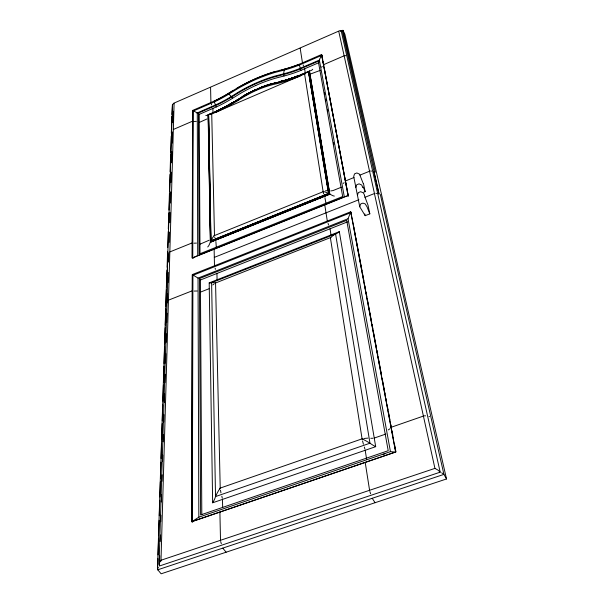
<?xml version="1.0" encoding="UTF-8"?>
<svg xmlns="http://www.w3.org/2000/svg" width="604" height="604" viewBox="0 0 604 604"><rect width="100%" height="100%" fill="white"/><g stroke="black" fill="none" stroke-linecap="round" stroke-linejoin="round"><path stroke-width="0.91" d="M354.035 228.101L350.72 211.77L192.344 274.563L191.604 521.773L395.748 452.019L353.725 227.285M192.344 274.563L191.725 521.622L395.597 451.958L350.72 211.77M192.759 257.772L193.137 111.091L192.668 110.419L192.185 258.036L348.04 195.598L321.615 54.496L299.169 64.281A68.01 30.54 -27.7 0 1 284.167 69.279L284.529 69.973L275.303 72.367A97.803 49.173 -29.5 0 0 256.224 79.29A97.848 49.203 -29.4 0 0 237.531 88.765L228.765 94.164A66.304 29.558 -30 0 1 214.473 101.842L193.137 111.091A9.823 4.258 44.4 0 1 194.48 111.43L197.282 112.903L197.719 255.605L194.367 257.161A11.838 8.871 -72.4 0 0 193.952 257.5M192.336 522.362L192.918 275.311L192.442 274.594M192.276 257.938L192.744 110.426M174.103 103.322L160.981 561.078L160.196 561.335L159.38 563.019L159.441 565.993L440.188 472.169L341.222 31.023L339.75 30.661L173.318 103.412L173.069 104.258M167.029 278.489L172.442 104.552L171.898 114.473M167.142 278.436L167.867 254.933M159.056 564.559L167.776 277.07M168.222 272.434L167.935 282.657M168.539 262.091L168.818 252.706M169.128 242.408L169.437 232.102M169.716 222.74L170.026 212.442M170.305 203.08L170.645 191.845M170.924 182.483L171.234 172.185M171.513 162.823L171.846 151.589M172.102 143.163L172.442 131.929M172.721 122.529L173.061 111.242M159.577 561.29L159.75 555.642M160.173 541.524L160.37 534.933M160.762 521.75L160.958 515.167M161.359 502L161.585 494.487M161.978 481.335L162.174 474.759M162.567 461.607L162.763 455.031M163.155 441.879L163.382 434.367M163.752 422.158L163.978 414.638M164.341 402.43L164.598 393.974M164.93 382.702L165.186 374.246M165.526 362.974L165.806 353.582M166.145 342.309L166.394 333.853M166.734 322.581L167.014 313.189M167.323 302.853L167.602 293.672M340.422 31.151L342.913 30.268L344.884 34.262L446.53 478.964L161.14 573.8L157.47 569.406L166.621 279.184M157.938 558.655L157.584 569.859L443.925 474.382L446.53 478.964M158.052 554.925L158.558 539.047M158.671 535.318L159.139 520.376M159.29 515.71L159.758 500.708M159.879 496.949L160.347 481.909M160.468 478.149L160.974 462.181M161.087 458.421L161.562 443.381M161.683 439.621L162.182 423.646M162.272 420.829L162.77 404.854M162.891 401.094L163.39 385.118M163.48 382.302L163.986 366.326M164.069 363.51L164.605 346.59M164.696 343.774L165.194 327.798M165.285 324.975L165.783 309.006M165.873 306.183L166.394 289.603M166.485 286.847L167.006 270.094M167.097 267.27L167.602 251.302M167.716 247.557L168.222 231.626M168.305 228.81L168.81 212.887M168.893 210.071L169.43 193.204M169.482 191.332L170.018 174.465M170.102 171.657L170.63 154.79M170.69 152.918L171.226 136.051M171.31 133.235L171.846 116.353M157.47 569.406L157.855 568.1A3.08 2.046 -59.4 0 1 158.301 567.428M198.829 517.205L390.448 451.641L348.032 218.746L349.739 214.443A11.816 7.807 -77 0 1 351.128 212.548L192.918 275.311A11.416 3.79 41.7 0 1 194.571 275.96L198.037 278.097L198.829 517.205L194.443 520.006A14.949 9.906 -61.8 0 0 192.842 521.728M348.342 196.353L321.539 54.571L321.894 55.289A10.162 7.022 -83.9 0 0 320.777 56.716L319.365 60.083L344.318 196.859L197.719 255.605M236.7 100.581A5.043 1.08 53.9 0 0 236.783 100.445L236.949 100.128A11.061 2.378 53.7 0 1 238.24 100.4L242.257 97.825A62.506 31.114 -29.4 0 1 256.028 90.502L258.587 89.392A62.484 31.091 -29.4 0 1 272.691 84.681L279.259 83.088A97.833 43.73 -27.7 0 0 297.568 77.063L300.203 76.036A10.51 1.963 68.9 0 1 300.566 74.881L311.566 70.283A9.611 6.735 -84.1 0 0 312.729 69.271M362.181 439.357L362.649 438.723M334.337 196.096A11.355 5.277 40.9 0 1 332.683 195.613L328.327 193.348A22.869 10.351 40.5 0 0 323.593 191.528L214.08 235.726A22.333 16.467 -73.9 0 0 211.038 240.588L208.961 245.345A11.046 8.313 -74.1 0 1 207.716 246.968M160.196 561.335L160.943 560.263L434.925 468.379L438.142 470.191L440.188 472.169M335.575 233.907A26.614 17.712 -75.3 0 0 330.833 237.463L215.56 282.997L220.218 488.077L219.758 488.757A32.367 21.223 -63.8 0 0 215.522 496.564L215.205 497.583A17.418 11.748 -62.9 0 1 212.631 502.792L375.696 446.666L339.327 231.664L209.195 282.883L212.646 502.8M215.183 283.208L215.59 282.748M323.148 191.702L323.548 191.242M321.539 67.21L322.257 66.425M343.208 183.457L344.129 182.65M211.377 114.141L304.975 73.801A19.615 13.726 -82.7 0 1 308.387 71.499L328.787 193.597L210.834 241.109M212.789 284.96L214.088 283.91M388.213 429.95L389.935 428.787M211.385 114.148A19.147 8.448 43.8 0 0 208.697 114.488L206.87 115.424A9.339 4.122 44.6 0 1 205.798 115.387M209.15 240.218L199.954 244.212M206.93 118.98L199.26 122.446M228.342 93.461L237.153 88.086A98.044 49.241 -29.4 0 1 255.847 78.558A98.007 49.211 -29.5 0 1 274.963 71.612M192.668 110.419L214.08 101.132A66.334 29.536 -30 0 0 228.38 93.492L232.699 90.736M216.942 104.333A71.725 32.012 -30 0 0 229.875 97.387L239.652 91.37A91.106 45.821 -29.4 0 1 257.123 82.522A91.068 45.791 -29.5 0 1 274.948 76.074L285.224 73.416A73.529 33.099 -27.7 0 0 298.791 68.916L319.463 60.038L319.576 60.679L298.738 69.626A75.425 33.937 -27.7 0 1 284.809 74.247L274.578 76.882A88.811 44.628 -29.5 0 0 259.297 82.28L255.062 84.107A88.848 44.658 -29.4 0 0 240.12 91.808L230.388 97.803A73.567 32.82 -30 0 1 217.1 104.93L197.191 113.612L197.191 112.94L216.942 104.333M200.007 253.62L199.214 114.383L217.87 106.259A73.507 32.873 -30 0 0 231.143 99.132L240.868 93.144A88.765 44.719 -29.4 0 1 255.802 85.458M236.896 100.196L239.418 98.543M236.798 100.385L239.365 98.611M239.312 98.694L242.619 96.572A69.369 34.654 -29.4 0 1 256.141 89.498L257.832 88.856L256.322 89.558A70.509 35.259 -29.4 0 0 242.544 96.723L240.89 97.772M239.275 98.784L240.905 97.712M240.898 97.742L242.604 96.587A69.535 34.745 -29.4 0 1 256.156 89.498A69.702 34.828 -29.4 0 0 242.589 96.61A70.192 35.085 -29.4 0 1 256.232 89.52A70.351 35.175 -29.4 0 0 242.551 96.693A70.668 35.342 -29.4 0 1 256.3 89.551M234.85 101.502A88.894 39.547 -30 0 1 218.61 110.207A89.181 39.668 -30 0 0 234.865 101.457A89.324 39.721 -30 0 1 218.557 110.185A89.037 39.607 -30 0 0 234.858 101.48L236.927 100.151M236.836 100.294L234.828 101.57A88.478 39.381 -30 0 1 228.478 105.209A88.614 39.434 -30 0 0 234.835 101.547A88.758 39.494 -30 0 1 218.633 110.215L208.516 114.601L210.766 241.275L328.946 193.68L308.848 71.355M238.24 100.4L236.005 101.751A95.432 42.303 -30 0 1 218.489 111.144L215.968 112.344A10.313 1.774 65.2 0 1 216.217 111.249L218.527 110.177A89.611 39.841 -30 0 0 234.903 101.397A89.762 39.902 -30 0 1 218.505 110.17M344.733 196.549L346.636 196.157A12.239 5.7 40 0 1 347.036 196.172M220.218 488.077L219.758 488.757L220.218 488.077L362.075 438.851L362.725 439.168M255.802 85.458L260.03 83.624A88.728 44.688 -29.5 0 1 275.303 78.241L285.526 75.613A75.357 33.99 -27.7 0 0 299.448 71.008L318.957 62.642M300.316 68.32A5.119 0.944 68.8 0 1 299.524 64.983L321.894 55.289L322.755 59.909M319.591 59.215L319.41 59.894M173.348 129.467L192.631 121.147M323.525 64.704L344.137 55.81M216.798 110.638A4.734 0.815 65.1 0 1 216.519 111.31L208.116 114.888L210.381 242.302L329.859 194.209L309.52 71.166L300.618 74.873M320.354 70.336L311.143 73.779M257.636 88.826L259.252 88.199A69.838 34.896 -29.4 0 1 273.151 83.42A69.679 34.813 -29.4 0 0 259.192 88.199A69.347 34.632 -29.4 0 1 272.963 83.458L276.934 82.522M257.757 88.841L259.41 88.222A70.796 35.402 -29.4 0 1 270.048 84.401A70.638 35.319 -29.4 0 0 259.38 88.222A70.321 35.153 -29.4 0 1 269.882 84.401A70.479 35.236 -29.4 0 0 259.343 88.214M169.807 251.936L192.238 242.876M345.307 181.026L353.967 177.531M360.029 175.077L369.55 171.234M341.517 187.157L333.015 190.57L330.72 190.94M210.698 241.449L329.097 193.763L308.961 71.317M210.502 241.962L329.558 194.027L309.293 71.219M363.246 183.571L359.508 174.141L356.836 172.948L354.525 173.884L353.702 176.489L357.44 195.273L358.293 192.638L360.656 191.695L363.382 192.895L364.665 195.402M362.755 187.64L361.758 185.035L359.055 183.843L356.715 184.786L355.869 187.399M363.834 192.185L365.163 191.657L363.457 183.488M364.386 195.507L367.995 205.118L369.822 213.846L365.186 215.673L359.735 206.749L357.455 195.303M214.307 257.387L358.889 199.728M364.944 197.312L374.457 193.514L338.753 31.363M198.037 278.097L348.032 218.746M199.456 278.565L346.696 220.339L388.206 450.705L200.619 514.955L199.456 278.565L200.415 279.992L201.812 514.57M200.415 279.992L347.519 221.879M336.194 233.71L211.332 282.831A13.65 4.643 41.8 0 1 209.188 282.876M168.448 300.158L192.298 290.773M200.483 292.102L209.286 288.644M276.919 83.707A11.174 5.972 82.6 0 1 278.874 82.031L281.358 81.404A91.423 41.004 -27.7 0 0 298.346 75.794A91.717 41.125 -27.7 0 1 281.177 81.434A91.868 41.185 -27.7 0 0 298.248 75.794L300.883 74.934A4.824 0.898 68.8 0 0 301.245 74.224M284.854 80.453A90.849 40.762 -27.7 0 1 281.547 81.389A90.993 40.823 -27.7 0 0 298.444 75.802L300.83 74.919M391.128 427.285L423.412 416.073M374.246 438.066L385.881 434.034M383.147 454.404L384.876 453.808M304.612 74.141L304.975 73.801L304.612 74.141L323.08 191.385M390.448 451.641L393.687 451.898A15.462 4.923 37 0 1 395.461 452.517M429.006 416.624L429.557 416.503M279.629 70.321L274.941 71.672A97.856 49.135 -29.5 0 0 255.854 78.603A97.893 49.166 -29.4 0 0 237.146 88.078M279.003 82.001L281.607 81.389A90.706 40.71 -27.7 0 0 284.914 80.453M273.393 83.397A70.479 35.236 -29.4 0 0 271.672 83.88A70.638 35.319 -29.4 0 1 273.461 83.39L275.235 82.937M279.599 70.381L281.925 69.747M274.646 83.02L276.791 82.537M281.894 69.807L284.197 69.218M276.307 82.612L279.675 81.933A5.111 2.726 82.1 0 0 280.029 81.88M194.118 121.464L196.27 121.381M194.126 291.06L197.229 291.015M193.967 243.193L196.466 243.095M363.819 438.496L367.964 438.111M325.45 190.811L326.907 190.653M424.295 415.854L425.631 415.824M372.947 438.255L370.796 438.308M370.554 171L371.558 171.098M344.99 55.606L345.85 55.704M375.839 193.28L376.828 193.484M330.388 237.621L330.871 237.742M214.073 235.439L214.503 235.56M215.56 282.997L215.175 282.906A25.98 8.766 41.1 0 0 211.604 282.687L215.53 496.564L369.973 443.208L370.879 443.834A17.886 5.753 37.6 0 0 375.688 446.65M441.667 472.796L443.925 474.382L380.339 194.45M222.77 548.122L226.123 552.207M372.223 498.285L375.084 502.709M199.214 114.383L198.437 113.076L199.086 254.088L342.687 196.519L318.27 61.246M363.2 187.013L365.163 191.657M215.56 105.67L216.33 106.991M231.8 96.942L232.555 98.278M228.38 93.484L228.765 94.164A5.315 1.125 53.9 0 1 231.219 96.572M283.321 74.639L284.039 76.013M300.354 68.992L301.056 70.374M299.524 64.983L299.169 64.281A67.867 30.479 -27.7 0 1 284.197 69.226M221.336 543.728L220.656 541.531M370.63 493.778L369.859 491.543M369.822 213.846L367.051 206.87L365.193 203.903L363.004 203.148L361.736 203.488L360.603 204.099L359.735 206.749M303.465 65.836L303.17 64.938M328.568 225.005L328.078 223.427M364.31 447.036L364.907 449.097M324.907 197.674L326.1 204.069M363.419 444.219L362.536 440.92M323.676 193.861L323.299 192.374M215.424 269.354L215.145 268.191M211.596 104.915L211.408 104.099M221.834 496.201L222.287 498.24M215.885 241.524L216.292 247.164M343.087 30.442L375.28 172.163M342.151 30.396L379.078 194.02M373.921 171.785L378.95 194.065M374.42 193.529L434.925 468.379M220.966 492.872L220.475 490.146M364.831 213.929L365.186 215.673M214.85 237.734L214.699 236.972M323.102 61.759L323.797 65.459M324.318 68.229L327.61 85.776M327.957 87.625L331.241 105.172M331.588 107.021L346.975 189.097M347.315 190.909L348.168 195.447M354.556 230.879L355.424 235.515M355.771 237.364L359.063 254.963M359.41 256.813L362.015 270.705M362.355 272.555L363.223 277.191M363.57 279.04L363.918 280.89M364.786 285.526L365.654 290.154M366.001 292.004L366.862 296.639M367.209 298.489L368.078 303.125M368.425 304.975L369.293 309.603M369.64 311.46L371.717 322.574M372.064 324.423L372.932 329.052M373.28 330.909L376.571 348.5M376.919 350.358L377.787 354.986M378.134 356.836L380.218 367.949M380.558 369.807L381.426 374.435M382.294 379.063L383.163 383.699M383.51 385.548L384.378 390.176M384.725 392.034L385.065 393.884M385.933 398.519L386.281 400.369M387.149 404.997L388.017 409.633M388.364 411.483L389.233 416.111M389.572 417.968L389.92 419.818M390.788 424.446L391.483 428.153M391.996 430.886L392.849 435.446M393.189 437.273L393.529 439.1M394.382 443.661L395.243 448.221M395.582 450.04L395.922 451.868M324.386 92.586L324.726 94.443M325.564 99.079L325.896 100.928M327.413 109.279L327.745 111.128M333.453 142.65L333.793 144.507M309.407 71.197L329.709 194.118L210.441 242.129L208.221 114.798M309.18 71.249L329.406 193.937L210.569 241.789L208.282 114.76M309.074 71.287L329.248 193.854L210.63 241.615L208.395 114.677M335.582 233.922L369.973 443.208A33.114 10.215 37.6 0 0 362.725 439.176M308.621 71.423L328.636 193.514L210.902 240.936L208.576 114.564M308.508 71.468L328.478 193.431L210.97 240.762L208.637 114.526M304.627 68.833L305.209 72.51M330.026 228.795L331 234.941M365.193 450.282L366.598 459.131M330.403 237.863L362.075 438.851M300.173 48.229L302.461 62.801M324.778 204.915L327.308 221.064M365.216 462.453L369.588 490.289M212.895 108.471L212.993 112.284M216.934 273.469L217.093 279.78M222.468 499.417L222.665 507.496M211.732 114.164L214.48 235.235M210.577 87.384L210.909 102.506M214.126 249.248L214.488 265.775M219.894 512.101L220.513 540.286M215.477 105.028A5.021 0.853 65.1 0 1 214.473 101.842L214.088 101.17A66.198 29.475 -30 0 0 228.342 93.469M242.529 96.776A70.819 35.425 -29.4 0 1 255.726 89.83M259.161 88.199A69.513 34.722 -29.4 0 1 273.031 83.443M273.212 83.412A70.004 34.979 -29.4 0 0 259.252 88.199A70.162 35.07 -29.4 0 1 273.272 83.405A70.321 35.153 -29.4 0 0 271.611 83.888M271.792 83.873A70.796 35.402 -29.4 0 1 273.521 83.39M283.804 73.801A5.391 2.846 82.2 0 1 284.537 69.981A67.98 30.562 -27.7 0 0 299.524 64.975M281.26 80.808A5.111 2.726 82.1 0 1 280.203 81.819M286.53 79.955A90.849 40.762 -27.7 0 0 298.482 75.81A90.706 40.71 -27.7 0 1 286.583 79.947M298.414 75.794A91.136 40.883 -27.7 0 1 281.419 81.404M298.316 75.794A91.574 41.064 -27.7 0 1 281.238 81.427M234.888 101.412A89.468 39.781 -30 0 1 218.542 110.177M298.217 75.802A92.019 41.246 -27.7 0 1 281.056 81.465M236.489 100.649A5.043 1.08 53.9 0 1 235.885 100.4M193.144 258.248A11.838 8.871 -72.4 0 1 193.544 257.863M339.32 231.649A14.058 9.468 -76.9 0 1 336.194 233.725M256.217 89.513A70.026 35.002 -29.4 0 0 242.566 96.648A69.868 34.919 -29.4 0 1 256.194 89.505M218.656 110.23A88.614 39.434 -30 0 0 226.855 106.07A88.478 39.381 -30 0 1 218.671 110.238"/></g></svg>
